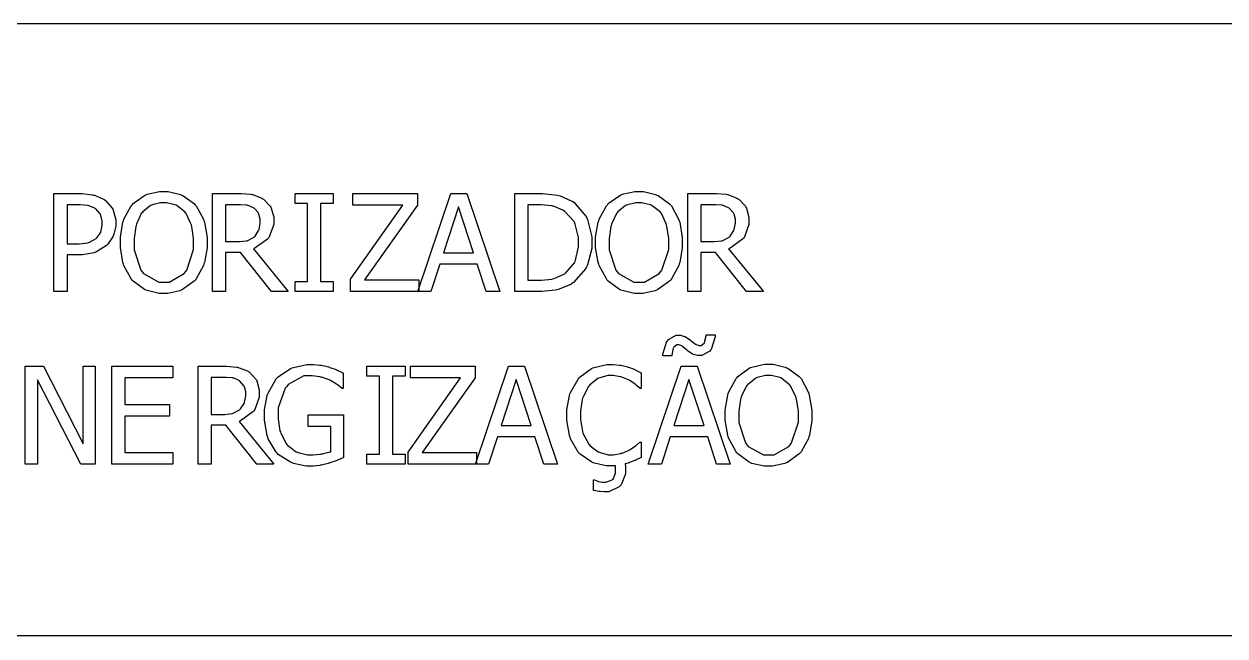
# Model space of a CAD drawing. Header units: millimetres. Extents: x 1974 to 2099, y 1386 to 1555.
# Drawn here: x 2087.802 to 2089.873, y 1480.364 to 1481.42 of the extents above; entities that cross this region are included whole.
import ezdxf

# ---------------------------------------------------------------- set-up
doc = ezdxf.new("R2010")
doc.units = ezdxf.units.MM
doc.layers.add('TEXTO', color=4, linetype='Continuous')

msp = doc.modelspace()

# ---------------------------------------------------------------- linework, layer by layer
at = {"layer": 'TEXTO', "color": 0}
for p, q in [((2098.7779, 1481.4202), (2069.8934, 1481.4202)), ((2087.8539, 1480.9588), (2087.8539, 1481.1276)), ((2087.8539, 1481.1276), (2087.8964, 1481.1276)), ((2087.8964, 1481.1276), (2087.9027, 1481.1276)), ((2087.9027, 1481.1276), (2087.9201, 1481.1256)), ((2088.0145, 1481.1263), (2088.0359, 1481.1311)), ((2088.0359, 1481.1311), (2088.0431, 1481.1311)), ((2088.0431, 1481.1311), (2088.0509, 1481.1311)), ((2088.0509, 1481.1311), (2088.0719, 1481.1262)), ((2088.1272, 1480.9588), (2088.1272, 1481.1276)), ((2088.1272, 1481.1276), (2088.1708, 1481.1276)), ((2088.1708, 1481.1276), (2088.1768, 1481.1276)), ((2088.1768, 1481.1276), (2088.1934, 1481.1264)), ((2088.1934, 1481.1264), (2088.1951, 1481.1261)), ((2088.2696, 1481.1104), (2088.2696, 1481.1276)), ((2088.2696, 1481.1276), (2088.3352, 1481.1276)), ((2088.3352, 1481.1276), (2088.3352, 1481.1104)), ((2088.3693, 1481.1077), (2088.3693, 1481.1276)), ((2088.3693, 1481.1276), (2088.4809, 1481.1276)), ((2088.4809, 1481.1276), (2088.4809, 1481.1074)), ((2088.4814, 1480.9588), (2088.5383, 1481.1276)), ((2088.5383, 1481.1276), (2088.5661, 1481.1276)), ((2088.5661, 1481.1276), (2088.623, 1480.9588)), ((2088.6486, 1480.9588), (2088.6486, 1481.1276)), ((2088.6486, 1481.1276), (2088.6871, 1481.1276)), ((2088.6871, 1481.1276), (2088.6964, 1481.1276)), ((2088.6964, 1481.1276), (2088.7222, 1481.1248)), ((2088.8341, 1481.1263), (2088.8555, 1481.1311)), ((2088.8555, 1481.1311), (2088.8627, 1481.1311)), ((2088.8627, 1481.1311), (2088.8704, 1481.1311)), ((2088.8704, 1481.1311), (2088.8914, 1481.1262)), ((2088.9468, 1480.9588), (2088.9468, 1481.1276)), ((2088.9468, 1481.1276), (2088.9904, 1481.1276)), ((2088.9904, 1481.1276), (2088.9963, 1481.1276)), ((2088.9963, 1481.1276), (2089.013, 1481.1264)), ((2089.013, 1481.1264), (2089.0147, 1481.1261)), ((2087.8949, 1481.1084), (2087.8764, 1481.1084)), ((2087.8764, 1481.1084), (2087.8764, 1481.0409)), ((2087.899, 1481.1084), (2087.8949, 1481.1084)), ((2087.9115, 1481.1072), (2087.899, 1481.1084)), ((2087.9126, 1481.1069), (2087.9115, 1481.1072)), ((2087.9138, 1481.1067), (2087.9126, 1481.1069)), ((2087.9241, 1481.1025), (2087.9138, 1481.1067)), ((2087.9201, 1481.1256), (2087.9219, 1481.1251)), ((2087.9219, 1481.1251), (2087.9237, 1481.1248)), ((2087.9237, 1481.1248), (2087.9391, 1481.1181)), ((2087.9391, 1481.1181), (2087.9405, 1481.1171)), ((2087.9405, 1481.1171), (2087.942, 1481.116)), ((2087.942, 1481.116), (2087.9543, 1481.1024)), ((2087.9746, 1481.0833), (2087.9871, 1481.1064)), ((2087.9871, 1481.1064), (2087.9888, 1481.1082)), ((2087.9888, 1481.1082), (2087.9903, 1481.1102)), ((2087.9903, 1481.1102), (2088.01, 1481.1243)), ((2088.0203, 1481.1069), (2088.0069, 1481.0958)), ((2088.01, 1481.1243), (2088.0123, 1481.1253)), ((2088.0123, 1481.1253), (2088.0145, 1481.1263)), ((2088.0219, 1481.1076), (2088.0203, 1481.1069)), ((2088.0233, 1481.1084), (2088.0219, 1481.1076)), ((2088.0378, 1481.1117), (2088.0233, 1481.1084)), ((2088.0433, 1481.1117), (2088.0378, 1481.1117)), ((2088.0481, 1481.1117), (2088.0433, 1481.1117)), ((2088.0629, 1481.1081), (2088.0481, 1481.1117)), ((2088.0645, 1481.1074), (2088.0629, 1481.1081)), ((2088.0661, 1481.1067), (2088.0645, 1481.1074)), ((2088.0795, 1481.0958), (2088.0661, 1481.1067)), ((2088.0719, 1481.1262), (2088.0742, 1481.1251)), ((2088.0742, 1481.1251), (2088.0764, 1481.1241)), ((2088.0764, 1481.1241), (2088.096, 1481.1101)), ((2088.096, 1481.1101), (2088.0976, 1481.1082)), ((2088.0976, 1481.1082), (2088.0992, 1481.1064)), ((2088.0976, 1481.1082), (2088.0976, 1481.1082)), ((2088.0992, 1481.1064), (2088.1116, 1481.0835)), ((2088.1719, 1481.1084), (2088.1497, 1481.1084)), ((2088.1497, 1481.1084), (2088.1497, 1481.0446)), ((2088.1755, 1481.1084), (2088.1719, 1481.1084)), ((2088.1866, 1481.1074), (2088.1755, 1481.1084)), ((2088.1877, 1481.1071), (2088.1866, 1481.1074)), ((2088.1887, 1481.1069), (2088.1877, 1481.1071)), ((2088.1979, 1481.1032), (2088.1887, 1481.1069)), ((2088.1951, 1481.1261), (2088.1967, 1481.1259)), ((2088.1967, 1481.1259), (2088.2122, 1481.1197)), ((2088.2122, 1481.1197), (2088.2138, 1481.1187)), ((2088.2138, 1481.1187), (2088.2152, 1481.1179)), ((2088.2152, 1481.1179), (2088.2269, 1481.1056)), ((2088.2269, 1481.1056), (2088.2278, 1481.1041)), ((2088.2911, 1481.1104), (2088.2696, 1481.1104)), ((2088.2911, 1480.976), (2088.2911, 1481.1104)), ((2088.3352, 1481.1104), (2088.3137, 1481.1104)), ((2088.3137, 1481.1104), (2088.3137, 1480.976)), ((2088.3651, 1480.9796), (2088.4556, 1481.1077)), ((2088.4556, 1481.1077), (2088.3693, 1481.1077)), ((2088.4809, 1481.1074), (2088.3894, 1480.9788)), ((2088.6882, 1481.1084), (2088.6712, 1481.1084)), ((2088.6712, 1481.1084), (2088.6712, 1480.978)), ((2088.6942, 1481.1084), (2088.6882, 1481.1084)), ((2088.7119, 1481.1064), (2088.6942, 1481.1084)), ((2088.7137, 1481.106), (2088.7119, 1481.1064)), ((2088.7153, 1481.1056), (2088.7137, 1481.106)), ((2088.7313, 1481.0991), (2088.7153, 1481.1056)), ((2088.7222, 1481.1248), (2088.7245, 1481.1241)), ((2088.7245, 1481.1241), (2088.7267, 1481.1235)), ((2088.7267, 1481.1235), (2088.7459, 1481.1153)), ((2088.7459, 1481.1153), (2088.7476, 1481.1143)), ((2088.7476, 1481.1143), (2088.7503, 1481.1125)), ((2088.7503, 1481.1125), (2088.7713, 1481.0886)), ((2088.7942, 1481.0833), (2088.8067, 1481.1064)), ((2088.8067, 1481.1064), (2088.8083, 1481.1082)), ((2088.8083, 1481.1082), (2088.8099, 1481.1102)), ((2088.8099, 1481.1102), (2088.8296, 1481.1243)), ((2088.8398, 1481.1069), (2088.8265, 1481.0958)), ((2088.8296, 1481.1243), (2088.8319, 1481.1253)), ((2088.8319, 1481.1253), (2088.8341, 1481.1263)), ((2088.8414, 1481.1076), (2088.8398, 1481.1069)), ((2088.8429, 1481.1084), (2088.8414, 1481.1076)), ((2088.8574, 1481.1117), (2088.8429, 1481.1084)), ((2088.8629, 1481.1117), (2088.8574, 1481.1117)), ((2088.8677, 1481.1117), (2088.8629, 1481.1117)), ((2088.8824, 1481.1081), (2088.8677, 1481.1117)), ((2088.8841, 1481.1074), (2088.8824, 1481.1081)), ((2088.8857, 1481.1067), (2088.8841, 1481.1074)), ((2088.8991, 1481.0958), (2088.8857, 1481.1067)), ((2088.8914, 1481.1262), (2088.8938, 1481.1251)), ((2088.8938, 1481.1251), (2088.896, 1481.1241)), ((2088.896, 1481.1241), (2088.9155, 1481.1101)), ((2088.9155, 1481.1101), (2088.9172, 1481.1082)), ((2088.9172, 1481.1082), (2088.9188, 1481.1064)), ((2088.9172, 1481.1082), (2088.9172, 1481.1082)), ((2088.9188, 1481.1064), (2088.9312, 1481.0835)), ((2088.9915, 1481.1084), (2088.9693, 1481.1084)), ((2088.9693, 1481.1084), (2088.9693, 1481.0446)), ((2088.9951, 1481.1084), (2088.9915, 1481.1084)), ((2089.0061, 1481.1074), (2088.9951, 1481.1084)), ((2089.0072, 1481.1071), (2089.0061, 1481.1074)), ((2089.0083, 1481.1069), (2089.0072, 1481.1071)), ((2089.0175, 1481.1032), (2089.0083, 1481.1069)), ((2089.0147, 1481.1261), (2089.0162, 1481.1259)), ((2089.0162, 1481.1259), (2089.0318, 1481.1197)), ((2089.0318, 1481.1197), (2089.0333, 1481.1187)), ((2089.0333, 1481.1187), (2089.0348, 1481.1179)), ((2089.0348, 1481.1179), (2089.0465, 1481.1056)), ((2089.0465, 1481.1056), (2089.0474, 1481.1041)), ((2087.925, 1481.102), (2087.9241, 1481.1025)), ((2087.926, 1481.1012), (2087.925, 1481.102)), ((2087.9337, 1481.0924), (2087.926, 1481.1012)), ((2087.9341, 1481.0914), (2087.9337, 1481.0924)), ((2087.9346, 1481.0903), (2087.9341, 1481.0914)), ((2087.9372, 1481.08), (2087.9346, 1481.0903)), ((2087.9543, 1481.1024), (2087.9552, 1481.1007)), ((2087.9552, 1481.1007), (2087.956, 1481.099)), ((2087.956, 1481.099), (2087.9605, 1481.0823)), ((2088.0045, 1481.0929), (2087.996, 1481.0748)), ((2088.0057, 1481.0943), (2088.0045, 1481.0929)), ((2088.0069, 1481.0958), (2088.0057, 1481.0943)), ((2088.0806, 1481.0943), (2088.0795, 1481.0958)), ((2088.0817, 1481.0929), (2088.0806, 1481.0943)), ((2088.0902, 1481.0751), (2088.0817, 1481.0929)), ((2088.1988, 1481.1026), (2088.1979, 1481.1032)), ((2088.1997, 1481.102), (2088.1988, 1481.1026)), ((2088.2064, 1481.0942), (2088.1997, 1481.102)), ((2088.2068, 1481.0932), (2088.2064, 1481.0942)), ((2088.2072, 1481.0923), (2088.2068, 1481.0932)), ((2088.2095, 1481.0834), (2088.2072, 1481.0923)), ((2088.2278, 1481.1041), (2088.2286, 1481.1026)), ((2088.2286, 1481.1026), (2088.2329, 1481.0871)), ((2088.2329, 1481.0871), (2088.2329, 1481.0819)), ((2088.5516, 1481.1048), (2088.5256, 1481.0251)), ((2088.5777, 1481.0251), (2088.5516, 1481.1048)), ((2088.7328, 1481.0982), (2088.7313, 1481.0991)), ((2088.7349, 1481.0969), (2088.7328, 1481.0982)), ((2088.7509, 1481.0791), (2088.7349, 1481.0969)), ((2088.7713, 1481.0886), (2088.7728, 1481.0856)), ((2088.7728, 1481.0856), (2088.7743, 1481.0827)), ((2088.8241, 1481.0929), (2088.8156, 1481.0748)), ((2088.8253, 1481.0943), (2088.8241, 1481.0929)), ((2088.8265, 1481.0958), (2088.8253, 1481.0943)), ((2088.9003, 1481.0943), (2088.8991, 1481.0958)), ((2088.9014, 1481.0929), (2088.9003, 1481.0943)), ((2088.9098, 1481.0751), (2088.9014, 1481.0929)), ((2089.0184, 1481.1026), (2089.0175, 1481.1032)), ((2089.0192, 1481.102), (2089.0184, 1481.1026)), ((2089.0259, 1481.0942), (2089.0192, 1481.102)), ((2089.0264, 1481.0932), (2089.0259, 1481.0942)), ((2089.0268, 1481.0923), (2089.0264, 1481.0932)), ((2089.0291, 1481.0834), (2089.0268, 1481.0923)), ((2089.0474, 1481.1041), (2089.0482, 1481.1026)), ((2089.0482, 1481.1026), (2089.0525, 1481.0871)), ((2089.0525, 1481.0871), (2089.0525, 1481.0819)), ((2087.9353, 1481.0632), (2087.9372, 1481.0729)), ((2087.9372, 1481.0761), (2087.9372, 1481.08)), ((2087.9372, 1481.0729), (2087.9372, 1481.0761)), ((2087.9372, 1481.0761), (2087.9372, 1481.0761)), ((2087.9605, 1481.0716), (2087.9572, 1481.0576)), ((2087.9605, 1481.0823), (2087.9605, 1481.0767)), ((2087.9605, 1481.0767), (2087.9605, 1481.0716)), ((2087.9605, 1481.0767), (2087.9605, 1481.0767)), ((2087.9685, 1481.0525), (2087.9729, 1481.078)), ((2087.9729, 1481.078), (2087.9737, 1481.0806)), ((2087.9737, 1481.0806), (2087.9746, 1481.0833)), ((2087.9948, 1481.0705), (2087.9919, 1481.0501)), ((2087.9955, 1481.0727), (2087.9948, 1481.0705)), ((2087.996, 1481.0748), (2087.9955, 1481.0727)), ((2088.0909, 1481.0729), (2088.0902, 1481.0751)), ((2088.0915, 1481.0707), (2088.0909, 1481.0729)), ((2088.0945, 1481.0506), (2088.0915, 1481.0707)), ((2088.1116, 1481.0835), (2088.1125, 1481.0807)), ((2088.1125, 1481.0807), (2088.1135, 1481.078)), ((2088.1135, 1481.078), (2088.1179, 1481.0519)), ((2088.2067, 1481.0637), (2088.2072, 1481.0647)), ((2088.2072, 1481.0647), (2088.2075, 1481.0658)), ((2088.2075, 1481.0658), (2088.2095, 1481.0766)), ((2088.2095, 1481.0801), (2088.2095, 1481.0834)), ((2088.2095, 1481.0766), (2088.2095, 1481.0801)), ((2088.2095, 1481.0801), (2088.2095, 1481.0801)), ((2088.2329, 1481.0741), (2088.2251, 1481.0529)), ((2088.2329, 1481.0819), (2088.2329, 1481.0741)), ((2088.752, 1481.0767), (2088.7509, 1481.0791)), ((2088.753, 1481.0745), (2088.752, 1481.0767)), ((2088.7585, 1481.0517), (2088.753, 1481.0745)), ((2088.7743, 1481.0827), (2088.7818, 1481.053)), ((2088.7881, 1481.0525), (2088.7925, 1481.078)), ((2088.7925, 1481.078), (2088.7933, 1481.0806)), ((2088.7933, 1481.0806), (2088.7942, 1481.0833)), ((2088.8144, 1481.0705), (2088.8114, 1481.0501)), ((2088.8151, 1481.0727), (2088.8144, 1481.0705)), ((2088.8156, 1481.0748), (2088.8151, 1481.0727)), ((2088.9105, 1481.0729), (2088.9098, 1481.0751)), ((2088.9111, 1481.0707), (2088.9105, 1481.0729)), ((2088.9141, 1481.0506), (2088.9111, 1481.0707)), ((2088.9312, 1481.0835), (2088.9321, 1481.0807)), ((2088.9321, 1481.0807), (2088.933, 1481.078)), ((2088.933, 1481.078), (2088.9374, 1481.0519)), ((2089.0263, 1481.0637), (2089.0267, 1481.0647)), ((2089.0267, 1481.0647), (2089.0271, 1481.0658)), ((2089.0271, 1481.0658), (2089.0291, 1481.0766)), ((2089.0291, 1481.0801), (2089.0291, 1481.0834)), ((2089.0291, 1481.0766), (2089.0291, 1481.0801)), ((2089.0291, 1481.0801), (2089.0291, 1481.0801)), ((2089.0525, 1481.0741), (2089.0446, 1481.0529)), ((2089.0525, 1481.0819), (2089.0525, 1481.0741)), ((2087.915, 1481.0435), (2087.9267, 1481.0501)), ((2087.9267, 1481.0501), (2087.9277, 1481.051)), ((2087.9277, 1481.051), (2087.9284, 1481.0519)), ((2087.9284, 1481.0519), (2087.9346, 1481.0611)), ((2087.9346, 1481.0611), (2087.9349, 1481.062)), ((2087.9349, 1481.062), (2087.9353, 1481.0632)), ((2087.956, 1481.0543), (2087.947, 1481.0404)), ((2087.9567, 1481.056), (2087.956, 1481.0543)), ((2087.9572, 1481.0576), (2087.9567, 1481.056)), ((2087.9685, 1481.0432), (2087.9685, 1481.0525)), ((2087.9919, 1481.0501), (2087.9919, 1481.0432)), ((2088.0945, 1481.0432), (2088.0945, 1481.0506)), ((2088.1179, 1481.0519), (2088.1179, 1481.0432)), ((2088.1497, 1481.0446), (2088.1694, 1481.0446)), ((2088.1694, 1481.0446), (2088.1736, 1481.0446)), ((2088.1736, 1481.0446), (2088.1854, 1481.0461)), ((2088.1854, 1481.0461), (2088.1867, 1481.0463)), ((2088.1867, 1481.0463), (2088.188, 1481.0466)), ((2088.188, 1481.0466), (2088.199, 1481.0525)), ((2088.199, 1481.0525), (2088.2, 1481.0534)), ((2088.2, 1481.0534), (2088.2008, 1481.0542)), ((2088.2219, 1481.0487), (2088.2005, 1481.0334)), ((2088.2008, 1481.0542), (2088.2067, 1481.0637)), ((2088.2236, 1481.0507), (2088.2219, 1481.0487)), ((2088.2251, 1481.0529), (2088.2236, 1481.0507)), ((2088.7585, 1481.0433), (2088.7585, 1481.0517)), ((2088.7818, 1481.053), (2088.7818, 1481.043)), ((2088.7881, 1481.0432), (2088.7881, 1481.0525)), ((2088.8114, 1481.0501), (2088.8114, 1481.0432)), ((2088.9141, 1481.0432), (2088.9141, 1481.0506)), ((2088.9374, 1481.0519), (2088.9374, 1481.0432)), ((2088.9693, 1481.0446), (2088.9889, 1481.0446)), ((2088.9889, 1481.0446), (2088.9932, 1481.0446)), ((2088.9932, 1481.0446), (2089.005, 1481.0461)), ((2089.005, 1481.0461), (2089.0063, 1481.0463)), ((2089.0063, 1481.0463), (2089.0076, 1481.0466)), ((2089.0076, 1481.0466), (2089.0186, 1481.0525)), ((2089.0186, 1481.0525), (2089.0195, 1481.0534)), ((2089.0195, 1481.0534), (2089.0203, 1481.0542)), ((2089.0415, 1481.0487), (2089.0201, 1481.0334)), ((2089.0203, 1481.0542), (2089.0263, 1481.0637)), ((2089.0431, 1481.0507), (2089.0415, 1481.0487)), ((2089.0446, 1481.0529), (2089.0431, 1481.0507)), ((2087.8764, 1481.0409), (2087.8918, 1481.0409)), ((2087.8918, 1481.0409), (2087.8972, 1481.0409)), ((2087.8972, 1481.0409), (2087.9122, 1481.0427)), ((2087.9232, 1481.0255), (2087.9023, 1481.0217)), ((2087.9122, 1481.0427), (2087.9137, 1481.043)), ((2087.9137, 1481.043), (2087.915, 1481.0435)), ((2087.9253, 1481.0262), (2087.9232, 1481.0255)), ((2087.9272, 1481.027), (2087.9253, 1481.0262)), ((2087.9444, 1481.0378), (2087.9272, 1481.027)), ((2087.9458, 1481.0392), (2087.9444, 1481.0378)), ((2087.947, 1481.0404), (2087.9458, 1481.0392)), ((2087.9685, 1481.0347), (2087.9685, 1481.0432)), ((2087.9729, 1481.0088), (2087.9685, 1481.0347)), ((2087.9919, 1481.0432), (2087.9919, 1481.0304)), ((2087.9919, 1481.0304), (2088.0035, 1480.9953)), ((2088.0828, 1480.9953), (2088.0945, 1481.0312)), ((2088.0945, 1481.0312), (2088.0945, 1481.0432)), ((2088.0945, 1481.0432), (2088.0945, 1481.0432)), ((2088.1179, 1481.0339), (2088.1135, 1481.0089)), ((2088.1179, 1481.0432), (2088.1179, 1481.0339)), ((2088.1753, 1481.0259), (2088.1497, 1481.0259)), ((2088.1497, 1481.0259), (2088.1497, 1480.9588)), ((2088.2288, 1480.9588), (2088.1753, 1481.0259)), ((2088.2005, 1481.0334), (2088.1979, 1481.0323)), ((2088.1979, 1481.0323), (2088.258, 1480.9588)), ((2088.1979, 1481.0323), (2088.1979, 1481.0323)), ((2088.5256, 1481.0251), (2088.5777, 1481.0251)), ((2088.5256, 1481.0251), (2088.5256, 1481.0251)), ((2088.7535, 1481.0127), (2088.7585, 1481.0357)), ((2088.7585, 1481.0357), (2088.7585, 1481.0433)), ((2088.7585, 1481.0433), (2088.7585, 1481.0433)), ((2088.7818, 1481.0327), (2088.7739, 1481.0044)), ((2088.7818, 1481.043), (2088.7818, 1481.0327)), ((2088.7818, 1481.043), (2088.7818, 1481.043)), ((2088.7881, 1481.0347), (2088.7881, 1481.0432)), ((2088.7925, 1481.0088), (2088.7881, 1481.0347)), ((2088.8114, 1481.0432), (2088.8114, 1481.0304)), ((2088.8114, 1481.0304), (2088.8231, 1480.9953)), ((2088.9024, 1480.9953), (2088.9141, 1481.0312)), ((2088.9141, 1481.0312), (2088.9141, 1481.0432)), ((2088.9141, 1481.0432), (2088.9141, 1481.0432)), ((2088.9374, 1481.0339), (2088.9331, 1481.0089)), ((2088.9374, 1481.0432), (2088.9374, 1481.0339)), ((2088.9949, 1481.0259), (2088.9693, 1481.0259)), ((2088.9693, 1481.0259), (2088.9693, 1480.9588)), ((2089.0484, 1480.9588), (2088.9949, 1481.0259)), ((2089.0201, 1481.0334), (2089.0175, 1481.0323)), ((2089.0175, 1481.0323), (2089.0775, 1480.9588)), ((2089.0175, 1481.0323), (2089.0175, 1481.0323)), ((2087.8954, 1481.0217), (2087.8764, 1481.0217)), ((2087.8764, 1481.0217), (2087.8764, 1480.9588)), ((2087.9023, 1481.0217), (2087.8954, 1481.0217)), ((2087.9737, 1481.006), (2087.9729, 1481.0088)), ((2087.9746, 1481.0033), (2087.9737, 1481.006)), ((2087.987, 1480.9802), (2087.9746, 1481.0033)), ((2088.1118, 1481.0034), (2088.0992, 1480.9802)), ((2088.1126, 1481.0061), (2088.1118, 1481.0034)), ((2088.1135, 1481.0089), (2088.1126, 1481.0061)), ((2088.5195, 1481.006), (2088.5041, 1480.9588)), ((2088.5839, 1481.006), (2088.5195, 1481.006)), ((2088.5993, 1480.9588), (2088.5839, 1481.006)), ((2088.7369, 1480.9907), (2088.7516, 1481.0083)), ((2088.7516, 1481.0083), (2088.7525, 1481.0104)), ((2088.7525, 1481.0104), (2088.7535, 1481.0127)), ((2088.7739, 1481.0044), (2088.7725, 1481.0014)), ((2088.7933, 1481.006), (2088.7925, 1481.0088)), ((2088.7942, 1481.0033), (2088.7933, 1481.006)), ((2088.8066, 1480.9802), (2088.7942, 1481.0033)), ((2088.9314, 1481.0034), (2088.9188, 1480.9802)), ((2088.9322, 1481.0061), (2088.9314, 1481.0034)), ((2088.9331, 1481.0089), (2088.9322, 1481.0061)), ((2088.0035, 1480.9953), (2088.0058, 1480.9923)), ((2088.0058, 1480.9923), (2088.0081, 1480.9894)), ((2088.0081, 1480.9894), (2088.0345, 1480.9747)), ((2088.0526, 1480.9747), (2088.0783, 1480.9894)), ((2088.0783, 1480.9894), (2088.0806, 1480.9923)), ((2088.0806, 1480.9923), (2088.0828, 1480.9953)), ((2088.7163, 1480.9809), (2088.7335, 1480.9883)), ((2088.7335, 1480.9883), (2088.735, 1480.9893)), ((2088.735, 1480.9893), (2088.7369, 1480.9907)), ((2088.7709, 1480.9983), (2088.7499, 1480.974)), ((2088.7725, 1481.0014), (2088.7709, 1480.9983)), ((2088.8231, 1480.9953), (2088.8254, 1480.9923)), ((2088.8254, 1480.9923), (2088.8277, 1480.9894)), ((2088.8277, 1480.9894), (2088.854, 1480.9747)), ((2088.8722, 1480.9747), (2088.8979, 1480.9894)), ((2088.8979, 1480.9894), (2088.9002, 1480.9923)), ((2088.9002, 1480.9923), (2088.9024, 1480.9953)), ((2087.9886, 1480.9783), (2087.987, 1480.9802)), ((2087.9903, 1480.9764), (2087.9886, 1480.9783)), ((2088.0099, 1480.9619), (2087.9903, 1480.9764)), ((2088.0122, 1480.961), (2088.0099, 1480.9619)), ((2088.0145, 1480.9601), (2088.0122, 1480.961)), ((2088.0345, 1480.9747), (2088.0433, 1480.9747)), ((2088.0433, 1480.9747), (2088.0526, 1480.9747)), ((2088.0735, 1480.9609), (2088.0711, 1480.96)), ((2088.0757, 1480.9619), (2088.0735, 1480.9609)), ((2088.0959, 1480.9763), (2088.0757, 1480.9619)), ((2088.0976, 1480.9783), (2088.0959, 1480.9763)), ((2088.0992, 1480.9802), (2088.0976, 1480.9783)), ((2088.2696, 1480.9588), (2088.2696, 1480.976)), ((2088.2696, 1480.976), (2088.2911, 1480.976)), ((2088.3137, 1480.976), (2088.3352, 1480.976)), ((2088.3352, 1480.976), (2088.3352, 1480.9588)), ((2088.3352, 1480.976), (2088.3352, 1480.976)), ((2088.3651, 1480.9588), (2088.3651, 1480.9796)), ((2088.3894, 1480.9788), (2088.4831, 1480.9788)), ((2088.4831, 1480.9788), (2088.4831, 1480.9588)), ((2088.4831, 1480.9788), (2088.4831, 1480.9788)), ((2088.6712, 1480.978), (2088.6882, 1480.978)), ((2088.6882, 1480.978), (2088.6947, 1480.978)), ((2088.6947, 1480.978), (2088.7125, 1480.9799)), ((2088.7191, 1480.9611), (2088.6954, 1480.9588)), ((2088.7125, 1480.9799), (2088.7145, 1480.9804)), ((2088.7145, 1480.9804), (2088.7163, 1480.9809)), ((2088.7213, 1480.9614), (2088.7191, 1480.9611)), ((2088.7235, 1480.9619), (2088.7213, 1480.9614)), ((2088.7452, 1480.9709), (2088.7235, 1480.9619)), ((2088.7473, 1480.9722), (2088.7452, 1480.9709)), ((2088.7499, 1480.974), (2088.7473, 1480.9722)), ((2088.8082, 1480.9783), (2088.8066, 1480.9802)), ((2088.8099, 1480.9764), (2088.8082, 1480.9783)), ((2088.8295, 1480.9619), (2088.8099, 1480.9764)), ((2088.8318, 1480.961), (2088.8295, 1480.9619)), ((2088.834, 1480.9601), (2088.8318, 1480.961)), ((2088.854, 1480.9747), (2088.8629, 1480.9747)), ((2088.8629, 1480.9747), (2088.8722, 1480.9747)), ((2088.893, 1480.9609), (2088.8907, 1480.96)), ((2088.8952, 1480.9619), (2088.893, 1480.9609)), ((2088.9155, 1480.9763), (2088.8952, 1480.9619)), ((2088.9172, 1480.9783), (2088.9155, 1480.9763)), ((2088.9188, 1480.9802), (2088.9172, 1480.9783)), ((2087.8764, 1480.9588), (2087.8539, 1480.9588)), ((2088.0353, 1480.9552), (2088.0145, 1480.9601)), ((2088.0431, 1480.9552), (2088.0353, 1480.9552)), ((2088.0501, 1480.9552), (2088.0431, 1480.9552)), ((2088.0711, 1480.96), (2088.0501, 1480.9552)), ((2088.1497, 1480.9588), (2088.1272, 1480.9588)), ((2088.258, 1480.9588), (2088.2288, 1480.9588)), ((2088.3352, 1480.9588), (2088.2696, 1480.9588)), ((2088.4831, 1480.9588), (2088.3651, 1480.9588)), ((2088.5041, 1480.9588), (2088.4814, 1480.9588)), ((2088.5041, 1480.9588), (2088.5041, 1480.9588)), ((2088.623, 1480.9588), (2088.5993, 1480.9588)), ((2088.6876, 1480.9588), (2088.6486, 1480.9588)), ((2088.6954, 1480.9588), (2088.6876, 1480.9588)), ((2088.8549, 1480.9552), (2088.834, 1480.9601)), ((2088.8627, 1480.9552), (2088.8549, 1480.9552)), ((2088.8696, 1480.9552), (2088.8627, 1480.9552)), ((2088.8907, 1480.96), (2088.8696, 1480.9552)), ((2088.9693, 1480.9588), (2088.9468, 1480.9588)), ((2089.0775, 1480.9588), (2089.0484, 1480.9588)), ((2088.9137, 1480.8757), (2088.9271, 1480.8831)), ((2088.9271, 1480.8831), (2088.9316, 1480.8831)), ((2088.9316, 1480.8831), (2088.9342, 1480.8831)), ((2088.9342, 1480.8831), (2088.9414, 1480.8812)), ((2088.9414, 1480.8812), (2088.9423, 1480.8808)), ((2088.9423, 1480.8808), (2088.9431, 1480.8805)), ((2088.9431, 1480.8805), (2088.9511, 1480.8751)), ((2088.9761, 1480.8713), (2088.9785, 1480.8822)), ((2088.9785, 1480.8822), (2088.9786, 1480.8836)), ((2088.9786, 1480.8836), (2088.9945, 1480.8836)), ((2088.9786, 1480.8836), (2088.9786, 1480.8836)), ((2088.9943, 1480.8806), (2088.9872, 1480.8587)), ((2088.9945, 1480.8836), (2088.9943, 1480.8806)), ((2088.9039, 1480.8507), (2088.9111, 1480.8727)), ((2088.9111, 1480.8727), (2088.9124, 1480.8741)), ((2088.9124, 1480.8741), (2088.9137, 1480.8757)), ((2088.922, 1480.8607), (2088.9197, 1480.8492)), ((2088.9224, 1480.8615), (2088.922, 1480.8607)), ((2088.9227, 1480.8623), (2088.9224, 1480.8615)), ((2088.9283, 1480.8666), (2088.9227, 1480.8623)), ((2088.9302, 1480.8666), (2088.9283, 1480.8666)), ((2088.9317, 1480.8666), (2088.9302, 1480.8666)), ((2088.9366, 1480.8646), (2088.9317, 1480.8666)), ((2088.9373, 1480.8641), (2088.9366, 1480.8646)), ((2088.9378, 1480.8638), (2088.9373, 1480.8641)), ((2088.945, 1480.8579), (2088.9378, 1480.8638)), ((2088.9459, 1480.8571), (2088.945, 1480.8579)), ((2088.9467, 1480.8564), (2088.9459, 1480.8571)), ((2088.9511, 1480.8751), (2088.952, 1480.8743)), ((2088.952, 1480.8743), (2088.9528, 1480.8736)), ((2088.9528, 1480.8736), (2088.9602, 1480.8679)), ((2088.9602, 1480.8679), (2088.9609, 1480.8675)), ((2088.9609, 1480.8675), (2088.9614, 1480.8672)), ((2088.9614, 1480.8672), (2088.9664, 1480.8652)), ((2088.9664, 1480.8652), (2088.968, 1480.8652)), ((2088.968, 1480.8652), (2088.9699, 1480.8652)), ((2088.9699, 1480.8652), (2088.9754, 1480.8696)), ((2088.9754, 1480.8696), (2088.9758, 1480.8703)), ((2088.9758, 1480.8703), (2088.9761, 1480.8713)), ((2088.9861, 1480.8571), (2088.9848, 1480.8556)), ((2088.9872, 1480.8587), (2088.9861, 1480.8571)), ((2088.9038, 1480.8477), (2088.9039, 1480.8507)), ((2088.9197, 1480.8477), (2088.9038, 1480.8477)), ((2088.9197, 1480.8492), (2088.9197, 1480.8477)), ((2088.9548, 1480.8508), (2088.9467, 1480.8564)), ((2088.9557, 1480.8504), (2088.9548, 1480.8508)), ((2088.9565, 1480.8501), (2088.9557, 1480.8504)), ((2088.9638, 1480.8482), (2088.9565, 1480.8501)), ((2088.9666, 1480.8482), (2088.9638, 1480.8482)), ((2088.9711, 1480.8482), (2088.9666, 1480.8482)), ((2088.9848, 1480.8556), (2088.9711, 1480.8482)), ((2087.8043, 1480.6608), (2087.8043, 1480.8296)), ((2087.8043, 1480.8296), (2087.8361, 1480.8296)), ((2087.8361, 1480.8296), (2087.9042, 1480.6958)), ((2087.9042, 1480.6958), (2087.9042, 1480.8296)), ((2087.9042, 1480.8296), (2087.9251, 1480.8296)), ((2087.9251, 1480.8296), (2087.9251, 1480.6608)), ((2087.9251, 1480.8296), (2087.9251, 1480.8296)), ((2087.9534, 1480.6608), (2087.9534, 1480.8296)), ((2087.9534, 1480.8296), (2088.059, 1480.8296)), ((2088.059, 1480.8296), (2088.059, 1480.8097)), ((2088.1023, 1480.6608), (2088.1023, 1480.8296)), ((2088.1023, 1480.8296), (2088.1458, 1480.8296)), ((2088.1458, 1480.8296), (2088.1518, 1480.8296)), ((2088.1518, 1480.8296), (2088.1685, 1480.8282)), ((2088.1685, 1480.8282), (2088.1702, 1480.828)), ((2088.1702, 1480.828), (2088.1717, 1480.8277)), ((2088.1717, 1480.8277), (2088.1874, 1480.8215)), ((2088.1874, 1480.8215), (2088.1888, 1480.8206)), ((2088.1888, 1480.8206), (2088.1903, 1480.8197)), ((2088.1903, 1480.8197), (2088.202, 1480.8076)), ((2088.2407, 1480.8113), (2088.2619, 1480.8256)), ((2088.2619, 1480.8256), (2088.2645, 1480.8266)), ((2088.2645, 1480.8266), (2088.2669, 1480.8277)), ((2088.2669, 1480.8277), (2088.2898, 1480.8326)), ((2088.2898, 1480.8326), (2088.2975, 1480.8326)), ((2088.2975, 1480.8326), (2088.3016, 1480.8326)), ((2088.3016, 1480.8326), (2088.3124, 1480.8317)), ((2088.3124, 1480.8317), (2088.3137, 1480.8315)), ((2088.3137, 1480.8315), (2088.315, 1480.8313)), ((2088.315, 1480.8313), (2088.3275, 1480.8284)), ((2088.3275, 1480.8284), (2088.3288, 1480.828)), ((2088.3288, 1480.828), (2088.3297, 1480.8277)), ((2088.3297, 1480.8277), (2088.3403, 1480.8239)), ((2088.3403, 1480.8239), (2088.3414, 1480.8233)), ((2088.3414, 1480.8233), (2088.3425, 1480.8228)), ((2088.3425, 1480.8228), (2088.3519, 1480.8185)), ((2088.3519, 1480.8185), (2088.3527, 1480.8182)), ((2088.3527, 1480.8182), (2088.3527, 1480.791)), ((2088.3937, 1480.8123), (2088.3937, 1480.8296)), ((2088.3937, 1480.8296), (2088.4593, 1480.8296)), ((2088.4593, 1480.8296), (2088.4593, 1480.8123)), ((2088.4687, 1480.8097), (2088.4687, 1480.8296)), ((2088.4687, 1480.8296), (2088.5803, 1480.8296)), ((2088.5803, 1480.8296), (2088.5803, 1480.8094)), ((2088.5808, 1480.6608), (2088.6378, 1480.8296)), ((2088.6378, 1480.8296), (2088.6654, 1480.8296)), ((2088.6654, 1480.8296), (2088.7223, 1480.6608)), ((2088.7612, 1480.8113), (2088.7811, 1480.8257)), ((2088.7811, 1480.8257), (2088.7834, 1480.8267)), ((2088.7834, 1480.8267), (2088.7857, 1480.8277)), ((2088.7857, 1480.8277), (2088.8072, 1480.8326)), ((2088.8072, 1480.8326), (2088.8144, 1480.8326)), ((2088.8144, 1480.8326), (2088.8184, 1480.8326)), ((2088.8184, 1480.8326), (2088.8291, 1480.8317)), ((2088.8291, 1480.8317), (2088.8303, 1480.8315)), ((2088.8303, 1480.8315), (2088.8315, 1480.8313)), ((2088.8315, 1480.8313), (2088.8431, 1480.8287)), ((2088.8431, 1480.8287), (2088.8441, 1480.8282)), ((2088.8441, 1480.8282), (2088.845, 1480.828)), ((2088.845, 1480.828), (2088.8543, 1480.8245)), ((2088.8543, 1480.8245), (2088.8553, 1480.824)), ((2088.8553, 1480.824), (2088.8562, 1480.8236)), ((2088.8562, 1480.8236), (2088.8657, 1480.8189)), ((2088.8657, 1480.8189), (2088.8667, 1480.8184)), ((2088.8667, 1480.8184), (2088.8667, 1480.7913)), ((2088.8788, 1480.6608), (2088.9357, 1480.8296)), ((2088.9357, 1480.8296), (2088.9633, 1480.8296)), ((2088.9633, 1480.8296), (2089.0203, 1480.6608)), ((2089.0335, 1480.8122), (2089.0531, 1480.8263)), ((2089.0531, 1480.8263), (2089.0554, 1480.8273)), ((2089.0554, 1480.8273), (2089.0577, 1480.8282)), ((2089.0577, 1480.8282), (2089.0791, 1480.8331)), ((2089.0791, 1480.8331), (2089.0863, 1480.8331)), ((2089.0863, 1480.8331), (2089.0941, 1480.8331)), ((2089.0941, 1480.8331), (2089.115, 1480.8282)), ((2089.115, 1480.8282), (2089.1174, 1480.8271)), ((2089.1174, 1480.8271), (2089.1195, 1480.8261)), ((2089.1195, 1480.8261), (2089.139, 1480.812)), ((2087.9, 1480.6608), (2087.8253, 1480.8063)), ((2087.8253, 1480.8063), (2087.8253, 1480.6608)), ((2088.059, 1480.8097), (2087.9759, 1480.8097)), ((2087.9759, 1480.8097), (2087.9759, 1480.7634)), ((2088.147, 1480.8103), (2088.1248, 1480.8103)), ((2088.1248, 1480.8103), (2088.1248, 1480.7466)), ((2088.1506, 1480.8103), (2088.147, 1480.8103)), ((2088.1616, 1480.8094), (2088.1506, 1480.8103)), ((2088.1627, 1480.8091), (2088.1616, 1480.8094)), ((2088.1638, 1480.8089), (2088.1627, 1480.8091)), ((2088.173, 1480.8051), (2088.1638, 1480.8089)), ((2088.1739, 1480.8045), (2088.173, 1480.8051)), ((2088.1747, 1480.8039), (2088.1739, 1480.8045)), ((2088.1815, 1480.7961), (2088.1747, 1480.8039)), ((2088.182, 1480.7951), (2088.1815, 1480.7961)), ((2088.1823, 1480.7943), (2088.182, 1480.7951)), ((2088.202, 1480.8076), (2088.2029, 1480.8061)), ((2088.2029, 1480.8061), (2088.2036, 1480.8046)), ((2088.2036, 1480.8046), (2088.208, 1480.789)), ((2088.2236, 1480.7846), (2088.2372, 1480.8077)), ((2088.2372, 1480.8077), (2088.239, 1480.8095)), ((2088.239, 1480.8095), (2088.2407, 1480.8113)), ((2088.2578, 1480.798), (2088.2554, 1480.7949)), ((2088.2849, 1480.8132), (2088.2578, 1480.798)), ((2088.2947, 1480.8132), (2088.2849, 1480.8132)), ((2088.2991, 1480.8132), (2088.2947, 1480.8132)), ((2088.3123, 1480.8113), (2088.2991, 1480.8132)), ((2088.3137, 1480.811), (2088.3123, 1480.8113)), ((2088.3152, 1480.8106), (2088.3137, 1480.811)), ((2088.3283, 1480.806), (2088.3152, 1480.8106)), ((2088.3294, 1480.8054), (2088.3283, 1480.806)), ((2088.3309, 1480.8048), (2088.3294, 1480.8054)), ((2088.3413, 1480.7987), (2088.3309, 1480.8048)), ((2088.3421, 1480.7981), (2088.3413, 1480.7987)), ((2088.3427, 1480.7976), (2088.3421, 1480.7981)), ((2088.3501, 1480.7917), (2088.3427, 1480.7976)), ((2088.4153, 1480.8123), (2088.3937, 1480.8123)), ((2088.4153, 1480.678), (2088.4153, 1480.8123)), ((2088.4593, 1480.8123), (2088.4377, 1480.8123)), ((2088.4377, 1480.8123), (2088.4377, 1480.678)), ((2088.4645, 1480.6816), (2088.5549, 1480.8097)), ((2088.5549, 1480.8097), (2088.4687, 1480.8097)), ((2088.5803, 1480.8094), (2088.4889, 1480.6807)), ((2088.6511, 1480.8067), (2088.6251, 1480.7271)), ((2088.6771, 1480.7271), (2088.6511, 1480.8067)), ((2088.7447, 1480.7846), (2088.7578, 1480.8075)), ((2088.7578, 1480.8075), (2088.7595, 1480.8094)), ((2088.7595, 1480.8094), (2088.7612, 1480.8113)), ((2088.7769, 1480.7961), (2088.7756, 1480.7946)), ((2088.778, 1480.7975), (2088.7769, 1480.7961)), ((2088.7921, 1480.8084), (2088.778, 1480.7975)), ((2088.7938, 1480.8091), (2088.7921, 1480.8084)), ((2088.7953, 1480.8099), (2088.7938, 1480.8091)), ((2088.809, 1480.8135), (2088.7953, 1480.8099)), ((2088.8141, 1480.8135), (2088.809, 1480.8135)), ((2088.8182, 1480.8135), (2088.8141, 1480.8135)), ((2088.8305, 1480.8116), (2088.8182, 1480.8135)), ((2088.8318, 1480.8112), (2088.8305, 1480.8116)), ((2088.8331, 1480.8109), (2088.8318, 1480.8112)), ((2088.8447, 1480.8061), (2088.8331, 1480.8109)), ((2088.8459, 1480.8055), (2088.8447, 1480.8061)), ((2088.847, 1480.8049), (2088.8459, 1480.8055)), ((2088.8565, 1480.7985), (2088.847, 1480.8049)), ((2088.8572, 1480.7978), (2088.8565, 1480.7985)), ((2088.8579, 1480.7972), (2088.8572, 1480.7978)), ((2088.8643, 1480.7918), (2088.8579, 1480.7972)), ((2088.949, 1480.8067), (2088.923, 1480.7271)), ((2088.9751, 1480.7271), (2088.949, 1480.8067)), ((2089.0178, 1480.7853), (2089.0303, 1480.8082)), ((2089.0303, 1480.8082), (2089.032, 1480.8102)), ((2089.032, 1480.8102), (2089.0335, 1480.8122)), ((2089.0489, 1480.7963), (2089.0477, 1480.7949)), ((2089.05, 1480.7978), (2089.0489, 1480.7963)), ((2089.0635, 1480.8087), (2089.05, 1480.7978)), ((2089.0651, 1480.8094), (2089.0635, 1480.8087)), ((2089.0665, 1480.8102), (2089.0651, 1480.8094)), ((2089.081, 1480.8137), (2089.0665, 1480.8102)), ((2089.0864, 1480.8137), (2089.081, 1480.8137)), ((2089.0912, 1480.8137), (2089.0864, 1480.8137)), ((2089.106, 1480.8101), (2089.0912, 1480.8137)), ((2089.1076, 1480.8094), (2089.106, 1480.8101)), ((2089.1092, 1480.8087), (2089.1076, 1480.8094)), ((2089.1226, 1480.7977), (2089.1092, 1480.8087)), ((2089.1238, 1480.7963), (2089.1226, 1480.7977)), ((2089.1249, 1480.7949), (2089.1238, 1480.7963)), ((2089.139, 1480.812), (2089.1407, 1480.8102)), ((2089.1407, 1480.8102), (2089.1423, 1480.8084)), ((2089.1407, 1480.8102), (2089.1407, 1480.8102)), ((2089.1423, 1480.8084), (2089.1547, 1480.7855)), ((2088.1846, 1480.7854), (2088.1823, 1480.7943)), ((2088.1826, 1480.7678), (2088.1846, 1480.7786)), ((2088.1846, 1480.7821), (2088.1846, 1480.7854)), ((2088.1846, 1480.7786), (2088.1846, 1480.7821)), ((2088.1846, 1480.7821), (2088.1846, 1480.7821)), ((2088.208, 1480.776), (2088.2002, 1480.7548)), ((2088.208, 1480.789), (2088.208, 1480.7837)), ((2088.208, 1480.7837), (2088.208, 1480.776)), ((2088.2169, 1480.7545), (2088.2217, 1480.7792)), ((2088.2217, 1480.7792), (2088.2226, 1480.7819)), ((2088.2226, 1480.7819), (2088.2236, 1480.7846)), ((2088.2528, 1480.7919), (2088.2403, 1480.7576)), ((2088.2554, 1480.7949), (2088.2528, 1480.7919)), ((2088.3508, 1480.791), (2088.3501, 1480.7917)), ((2088.3527, 1480.791), (2088.3508, 1480.791)), ((2088.7384, 1480.7543), (2088.7428, 1480.7794)), ((2088.7428, 1480.7794), (2088.7438, 1480.782)), ((2088.7438, 1480.782), (2088.7447, 1480.7846)), ((2088.7657, 1480.7743), (2088.7651, 1480.7722)), ((2088.7663, 1480.7766), (2088.7657, 1480.7743)), ((2088.7756, 1480.7946), (2088.7663, 1480.7766)), ((2088.8648, 1480.7913), (2088.8643, 1480.7918)), ((2088.8667, 1480.7913), (2088.8648, 1480.7913)), ((2089.0117, 1480.7545), (2089.0161, 1480.7799)), ((2089.0161, 1480.7799), (2089.0169, 1480.7825)), ((2089.0169, 1480.7825), (2089.0178, 1480.7853)), ((2089.0386, 1480.7746), (2089.0379, 1480.7725)), ((2089.0391, 1480.7768), (2089.0386, 1480.7746)), ((2089.0477, 1480.7949), (2089.0391, 1480.7768)), ((2089.1333, 1480.7771), (2089.1249, 1480.7949)), ((2089.134, 1480.7748), (2089.1333, 1480.7771)), ((2089.1346, 1480.7727), (2089.134, 1480.7748)), ((2089.1547, 1480.7855), (2089.1557, 1480.7827)), ((2089.1557, 1480.7827), (2089.1566, 1480.7799)), ((2089.1566, 1480.7799), (2089.1609, 1480.7538)), ((2087.9759, 1480.7634), (2088.0533, 1480.7634)), ((2088.0533, 1480.7634), (2088.0533, 1480.7434)), ((2088.1631, 1480.7485), (2088.1741, 1480.7545)), ((2088.1741, 1480.7545), (2088.1751, 1480.7553)), ((2088.1751, 1480.7553), (2088.1758, 1480.7562)), ((2088.1758, 1480.7562), (2088.1818, 1480.7656)), ((2088.1818, 1480.7656), (2088.1822, 1480.7666)), ((2088.1822, 1480.7666), (2088.1826, 1480.7678)), ((2088.2002, 1480.7548), (2088.1986, 1480.7527)), ((2088.2169, 1480.7453), (2088.2169, 1480.7545)), ((2088.2403, 1480.7576), (2088.2403, 1480.746)), ((2088.7384, 1480.745), (2088.7384, 1480.7543)), ((2088.7651, 1480.7722), (2088.7618, 1480.7519)), ((2089.0117, 1480.7451), (2089.0117, 1480.7545)), ((2089.0379, 1480.7725), (2089.0349, 1480.752)), ((2089.1377, 1480.7526), (2089.1346, 1480.7727)), ((2089.1609, 1480.7538), (2089.1609, 1480.7451)), ((2088.0533, 1480.7434), (2087.9759, 1480.7434)), ((2087.9759, 1480.7434), (2087.9759, 1480.6807)), ((2088.1248, 1480.7466), (2088.1445, 1480.7466)), ((2088.1445, 1480.7466), (2088.1487, 1480.7466)), ((2088.1487, 1480.7466), (2088.1605, 1480.7481)), ((2088.1605, 1480.7481), (2088.1618, 1480.7482)), ((2088.1618, 1480.7482), (2088.1631, 1480.7485)), ((2088.1756, 1480.7352), (2088.173, 1480.7342)), ((2088.173, 1480.7342), (2088.2331, 1480.6608)), ((2088.173, 1480.7342), (2088.173, 1480.7342)), ((2088.1969, 1480.7507), (2088.1756, 1480.7352)), ((2088.1986, 1480.7527), (2088.1969, 1480.7507)), ((2088.2169, 1480.7365), (2088.2169, 1480.7453)), ((2088.2216, 1480.71), (2088.2169, 1480.7365)), ((2088.2403, 1480.746), (2088.2403, 1480.7386)), ((2088.2403, 1480.7386), (2088.2436, 1480.7184)), ((2088.2921, 1480.7259), (2088.2921, 1480.7457)), ((2088.2921, 1480.7457), (2088.3533, 1480.7457)), ((2088.3533, 1480.7457), (2088.3533, 1480.6719)), ((2088.7384, 1480.7363), (2088.7384, 1480.745)), ((2088.743, 1480.71), (2088.7384, 1480.7363)), ((2088.7618, 1480.7519), (2088.7618, 1480.745)), ((2088.7618, 1480.745), (2088.7618, 1480.7376)), ((2088.7618, 1480.7376), (2088.7653, 1480.7171)), ((2089.0117, 1480.7366), (2089.0117, 1480.7451)), ((2089.016, 1480.7107), (2089.0117, 1480.7366)), ((2089.0349, 1480.752), (2089.0349, 1480.7451)), ((2089.0349, 1480.7451), (2089.0349, 1480.7324)), ((2089.126, 1480.6972), (2089.1377, 1480.7332)), ((2089.1377, 1480.7451), (2089.1377, 1480.7526)), ((2089.1377, 1480.7332), (2089.1377, 1480.7451)), ((2089.1377, 1480.7451), (2089.1377, 1480.7451)), ((2089.1609, 1480.7359), (2089.1567, 1480.7108)), ((2089.1609, 1480.7451), (2089.1609, 1480.7359)), ((2088.1504, 1480.7278), (2088.1248, 1480.7278)), ((2088.1248, 1480.7278), (2088.1248, 1480.6608)), ((2088.2039, 1480.6608), (2088.1504, 1480.7278)), ((2088.2436, 1480.7184), (2088.2443, 1480.7163)), ((2088.2443, 1480.7163), (2088.2449, 1480.7142)), ((2088.2449, 1480.7142), (2088.2545, 1480.6962)), ((2088.3311, 1480.7259), (2088.2921, 1480.7259)), ((2088.3311, 1480.6822), (2088.3311, 1480.7259)), ((2088.6251, 1480.7271), (2088.6771, 1480.7271)), ((2088.6251, 1480.7271), (2088.6251, 1480.7271)), ((2088.7653, 1480.7171), (2088.7659, 1480.715)), ((2088.7659, 1480.715), (2088.7666, 1480.713)), ((2088.7666, 1480.713), (2088.7762, 1480.6953)), ((2088.923, 1480.7271), (2088.9751, 1480.7271)), ((2088.923, 1480.7271), (2088.923, 1480.7271)), ((2089.0349, 1480.7324), (2089.0466, 1480.6972)), ((2088.2226, 1480.7072), (2088.2216, 1480.71)), ((2088.2234, 1480.7045), (2088.2226, 1480.7072)), ((2088.2371, 1480.6814), (2088.2234, 1480.7045)), ((2088.2545, 1480.6962), (2088.2557, 1480.6948)), ((2088.2557, 1480.6948), (2088.2569, 1480.6933)), ((2088.2569, 1480.6933), (2088.2714, 1480.6822)), ((2088.6189, 1480.7079), (2088.6035, 1480.6608)), ((2088.6834, 1480.7079), (2088.6189, 1480.7079)), ((2088.6987, 1480.6608), (2088.6834, 1480.7079)), ((2088.744, 1480.7072), (2088.743, 1480.71)), ((2088.7449, 1480.7045), (2088.744, 1480.7072)), ((2088.7579, 1480.6816), (2088.7449, 1480.7045)), ((2088.7762, 1480.6953), (2088.7775, 1480.6939)), ((2088.7775, 1480.6939), (2088.7787, 1480.6925)), ((2088.7787, 1480.6925), (2088.7923, 1480.6821)), ((2088.8479, 1480.686), (2088.8569, 1480.6921)), ((2088.8569, 1480.6921), (2088.8577, 1480.6926)), ((2088.8577, 1480.6926), (2088.8585, 1480.6933)), ((2088.8585, 1480.6933), (2088.8644, 1480.6986)), ((2088.8644, 1480.6986), (2088.8649, 1480.6989)), ((2088.8649, 1480.6989), (2088.8667, 1480.6989)), ((2088.8667, 1480.6989), (2088.8667, 1480.6722)), ((2088.9168, 1480.7079), (2088.9014, 1480.6608)), ((2088.9813, 1480.7079), (2088.9168, 1480.7079)), ((2088.9966, 1480.6608), (2088.9813, 1480.7079)), ((2089.0168, 1480.7079), (2089.016, 1480.7107)), ((2089.0177, 1480.7052), (2089.0168, 1480.7079)), ((2089.0302, 1480.6822), (2089.0177, 1480.7052)), ((2089.0466, 1480.6972), (2089.0489, 1480.6942)), ((2089.0489, 1480.6942), (2089.0513, 1480.6912)), ((2089.1214, 1480.6912), (2089.1237, 1480.6942)), ((2089.1237, 1480.6942), (2089.126, 1480.6972)), ((2089.155, 1480.7052), (2089.1424, 1480.6822)), ((2089.1558, 1480.708), (2089.155, 1480.7052)), ((2089.1567, 1480.7108), (2089.1558, 1480.708)), ((2087.9759, 1480.6807), (2088.059, 1480.6807)), ((2088.059, 1480.6807), (2088.059, 1480.6608)), ((2088.239, 1480.6795), (2088.2371, 1480.6814)), ((2088.2407, 1480.6776), (2088.239, 1480.6795)), ((2088.2619, 1480.6639), (2088.2407, 1480.6776)), ((2088.2714, 1480.6822), (2088.2732, 1480.6814)), ((2088.2732, 1480.6814), (2088.2749, 1480.6807)), ((2088.2749, 1480.6807), (2088.2909, 1480.6768)), ((2088.2909, 1480.6768), (2088.2963, 1480.6768)), ((2088.2963, 1480.6768), (2088.3011, 1480.6768)), ((2088.3011, 1480.6768), (2088.3137, 1480.678)), ((2088.3137, 1480.678), (2088.3153, 1480.6782)), ((2088.3153, 1480.6782), (2088.3168, 1480.6785)), ((2088.3168, 1480.6785), (2088.3301, 1480.6819)), ((2088.3301, 1480.6819), (2088.3311, 1480.6822)), ((2088.3526, 1480.6717), (2088.343, 1480.6676)), ((2088.3533, 1480.6719), (2088.3526, 1480.6717)), ((2088.3937, 1480.6608), (2088.3937, 1480.678)), ((2088.3937, 1480.678), (2088.4153, 1480.678)), ((2088.4377, 1480.678), (2088.4593, 1480.678)), ((2088.4593, 1480.678), (2088.4593, 1480.6608)), ((2088.4593, 1480.678), (2088.4593, 1480.678)), ((2088.4645, 1480.6608), (2088.4645, 1480.6816)), ((2088.4889, 1480.6807), (2088.5826, 1480.6807)), ((2088.5826, 1480.6807), (2088.5826, 1480.6608)), ((2088.5826, 1480.6807), (2088.5826, 1480.6807)), ((2088.7597, 1480.6798), (2088.7579, 1480.6816)), ((2088.7613, 1480.678), (2088.7597, 1480.6798)), ((2088.7813, 1480.6642), (2088.7613, 1480.678)), ((2088.7923, 1480.6821), (2088.7939, 1480.6813)), ((2088.7939, 1480.6813), (2088.7956, 1480.6806)), ((2088.7956, 1480.6806), (2088.8095, 1480.677)), ((2088.8095, 1480.677), (2088.8141, 1480.677)), ((2088.8141, 1480.677), (2088.8186, 1480.677)), ((2088.8186, 1480.677), (2088.8308, 1480.6791)), ((2088.8308, 1480.6791), (2088.8322, 1480.6795)), ((2088.8322, 1480.6795), (2088.8336, 1480.6798)), ((2088.8336, 1480.6798), (2088.8459, 1480.6849)), ((2088.8459, 1480.6849), (2088.847, 1480.6855)), ((2088.847, 1480.6855), (2088.8479, 1480.686)), ((2088.8657, 1480.6718), (2088.8568, 1480.6676)), ((2088.8667, 1480.6722), (2088.8657, 1480.6718)), ((2089.0318, 1480.6802), (2089.0302, 1480.6822)), ((2089.0334, 1480.6784), (2089.0318, 1480.6802)), ((2089.0531, 1480.6639), (2089.0334, 1480.6784)), ((2089.0513, 1480.6912), (2089.0775, 1480.6765)), ((2089.0775, 1480.6765), (2089.0864, 1480.6765)), ((2089.0864, 1480.6765), (2089.0957, 1480.6765)), ((2089.0957, 1480.6765), (2089.1214, 1480.6912)), ((2089.139, 1480.6783), (2089.1189, 1480.6637)), ((2089.1407, 1480.6802), (2089.139, 1480.6783)), ((2089.1424, 1480.6822), (2089.1407, 1480.6802)), ((2087.8253, 1480.6608), (2087.8043, 1480.6608)), ((2087.9251, 1480.6608), (2087.9, 1480.6608)), ((2088.059, 1480.6608), (2087.9534, 1480.6608)), ((2088.059, 1480.6608), (2088.059, 1480.6608)), ((2088.1248, 1480.6608), (2088.1023, 1480.6608)), ((2088.2331, 1480.6608), (2088.2039, 1480.6608)), ((2088.2645, 1480.6629), (2088.2619, 1480.6639)), ((2088.2669, 1480.662), (2088.2645, 1480.6629)), ((2088.289, 1480.6574), (2088.2669, 1480.662)), ((2088.2973, 1480.6574), (2088.289, 1480.6574)), ((2088.3009, 1480.6574), (2088.2973, 1480.6574)), ((2088.2973, 1480.6574), (2088.2973, 1480.6574)), ((2088.3123, 1480.6585), (2088.3009, 1480.6574)), ((2088.3135, 1480.6587), (2088.3123, 1480.6585)), ((2088.3145, 1480.6589), (2088.3135, 1480.6587)), ((2088.3269, 1480.662), (2088.3145, 1480.6589)), ((2088.3284, 1480.6624), (2088.3269, 1480.662)), ((2088.3294, 1480.6627), (2088.3284, 1480.6624)), ((2088.3406, 1480.6665), (2088.3294, 1480.6627)), ((2088.3419, 1480.667), (2088.3406, 1480.6665)), ((2088.343, 1480.6676), (2088.3419, 1480.667)), ((2088.4593, 1480.6608), (2088.3937, 1480.6608)), ((2088.5826, 1480.6608), (2088.4645, 1480.6608)), ((2088.6035, 1480.6608), (2088.5808, 1480.6608)), ((2088.6035, 1480.6608), (2088.6035, 1480.6608)), ((2088.7223, 1480.6608), (2088.6987, 1480.6608)), ((2088.7836, 1480.6632), (2088.7813, 1480.6642)), ((2088.7859, 1480.6624), (2088.7836, 1480.6632)), ((2088.8064, 1480.6576), (2088.7859, 1480.6624)), ((2088.8141, 1480.6576), (2088.8064, 1480.6576)), ((2088.8149, 1480.6576), (2088.8141, 1480.6576)), ((2088.8141, 1480.6576), (2088.8141, 1480.6576)), ((2088.8172, 1480.6577), (2088.8149, 1480.6576)), ((2088.8184, 1480.6577), (2088.8172, 1480.6577)), ((2088.8186, 1480.6578), (2088.8184, 1480.6577)), ((2088.8217, 1480.658), (2088.8186, 1480.6578)), ((2088.8221, 1480.658), (2088.8217, 1480.658)), ((2088.8221, 1480.6575), (2088.8221, 1480.658)), ((2088.8223, 1480.6542), (2088.8221, 1480.6575)), ((2088.8223, 1480.6529), (2088.8223, 1480.6542)), ((2088.8223, 1480.6521), (2088.8223, 1480.6529)), ((2088.8224, 1480.6497), (2088.8223, 1480.6521)), ((2088.8393, 1480.6611), (2088.8392, 1480.661)), ((2088.8392, 1480.661), (2088.8392, 1480.661)), ((2088.8392, 1480.661), (2088.8393, 1480.6571)), ((2088.8412, 1480.6616), (2088.8393, 1480.6611)), ((2088.8393, 1480.6571), (2088.8395, 1480.6567)), ((2088.8395, 1480.6567), (2088.8395, 1480.6563)), ((2088.8395, 1480.6563), (2088.8397, 1480.6521)), ((2088.8397, 1480.6521), (2088.8397, 1480.6506)), ((2088.8397, 1480.6506), (2088.8397, 1480.6439)), ((2088.8415, 1480.6617), (2088.8412, 1480.6616)), ((2088.8418, 1480.6618), (2088.8415, 1480.6617)), ((2088.8439, 1480.6626), (2088.8418, 1480.6618)), ((2088.8441, 1480.6626), (2088.8439, 1480.6626)), ((2088.8453, 1480.6629), (2088.8441, 1480.6626)), ((2088.8552, 1480.6667), (2088.8453, 1480.6629)), ((2088.856, 1480.6672), (2088.8552, 1480.6667)), ((2088.8568, 1480.6676), (2088.856, 1480.6672)), ((2088.9014, 1480.6608), (2088.8788, 1480.6608)), ((2088.9014, 1480.6608), (2088.9014, 1480.6608)), ((2089.0203, 1480.6608), (2088.9966, 1480.6608)), ((2089.0554, 1480.6629), (2089.0531, 1480.6639)), ((2089.0577, 1480.662), (2089.0554, 1480.6629)), ((2089.0785, 1480.6572), (2089.0577, 1480.662)), ((2089.0863, 1480.6572), (2089.0785, 1480.6572)), ((2089.0933, 1480.6572), (2089.0863, 1480.6572)), ((2089.1143, 1480.6619), (2089.0933, 1480.6572)), ((2089.1167, 1480.6627), (2089.1143, 1480.6619)), ((2089.1189, 1480.6637), (2089.1167, 1480.6627)), ((2088.7846, 1480.6154), (2088.7846, 1480.6336)), ((2088.7846, 1480.6336), (2088.7856, 1480.6336)), ((2088.7856, 1480.6336), (2088.7861, 1480.6334)), ((2088.7861, 1480.6334), (2088.792, 1480.6313)), ((2088.792, 1480.6313), (2088.7927, 1480.631)), ((2088.7927, 1480.631), (2088.7934, 1480.6308)), ((2088.7934, 1480.6308), (2088.7996, 1480.6298)), ((2088.7996, 1480.6298), (2088.8018, 1480.6298)), ((2088.8018, 1480.6298), (2088.8056, 1480.6298)), ((2088.8056, 1480.6298), (2088.8165, 1480.6336)), ((2088.8165, 1480.6336), (2088.8173, 1480.6342)), ((2088.8173, 1480.6342), (2088.8182, 1480.635)), ((2088.8182, 1480.635), (2088.8224, 1480.6452)), ((2088.8224, 1480.6486), (2088.8224, 1480.6497)), ((2088.8224, 1480.6452), (2088.8224, 1480.6486)), ((2088.8397, 1480.6439), (2088.8319, 1480.6249)), ((2088.7853, 1480.6152), (2088.7846, 1480.6154)), ((2088.7938, 1480.6136), (2088.7853, 1480.6152)), ((2088.7947, 1480.6134), (2088.7938, 1480.6136)), ((2088.7956, 1480.6133), (2088.7947, 1480.6134)), ((2088.8021, 1480.6127), (2088.7956, 1480.6133)), ((2088.8046, 1480.6127), (2088.8021, 1480.6127)), ((2088.8107, 1480.6127), (2088.8046, 1480.6127)), ((2088.8289, 1480.6214), (2088.8107, 1480.6127)), ((2088.8305, 1480.6232), (2088.8289, 1480.6214)), ((2088.8319, 1480.6249), (2088.8305, 1480.6232)), ((2098.7779, 1480.3642), (2069.8934, 1480.3642))]:
    msp.add_line(p, q, dxfattribs=at)

doc.saveas('drawing.dxf')
